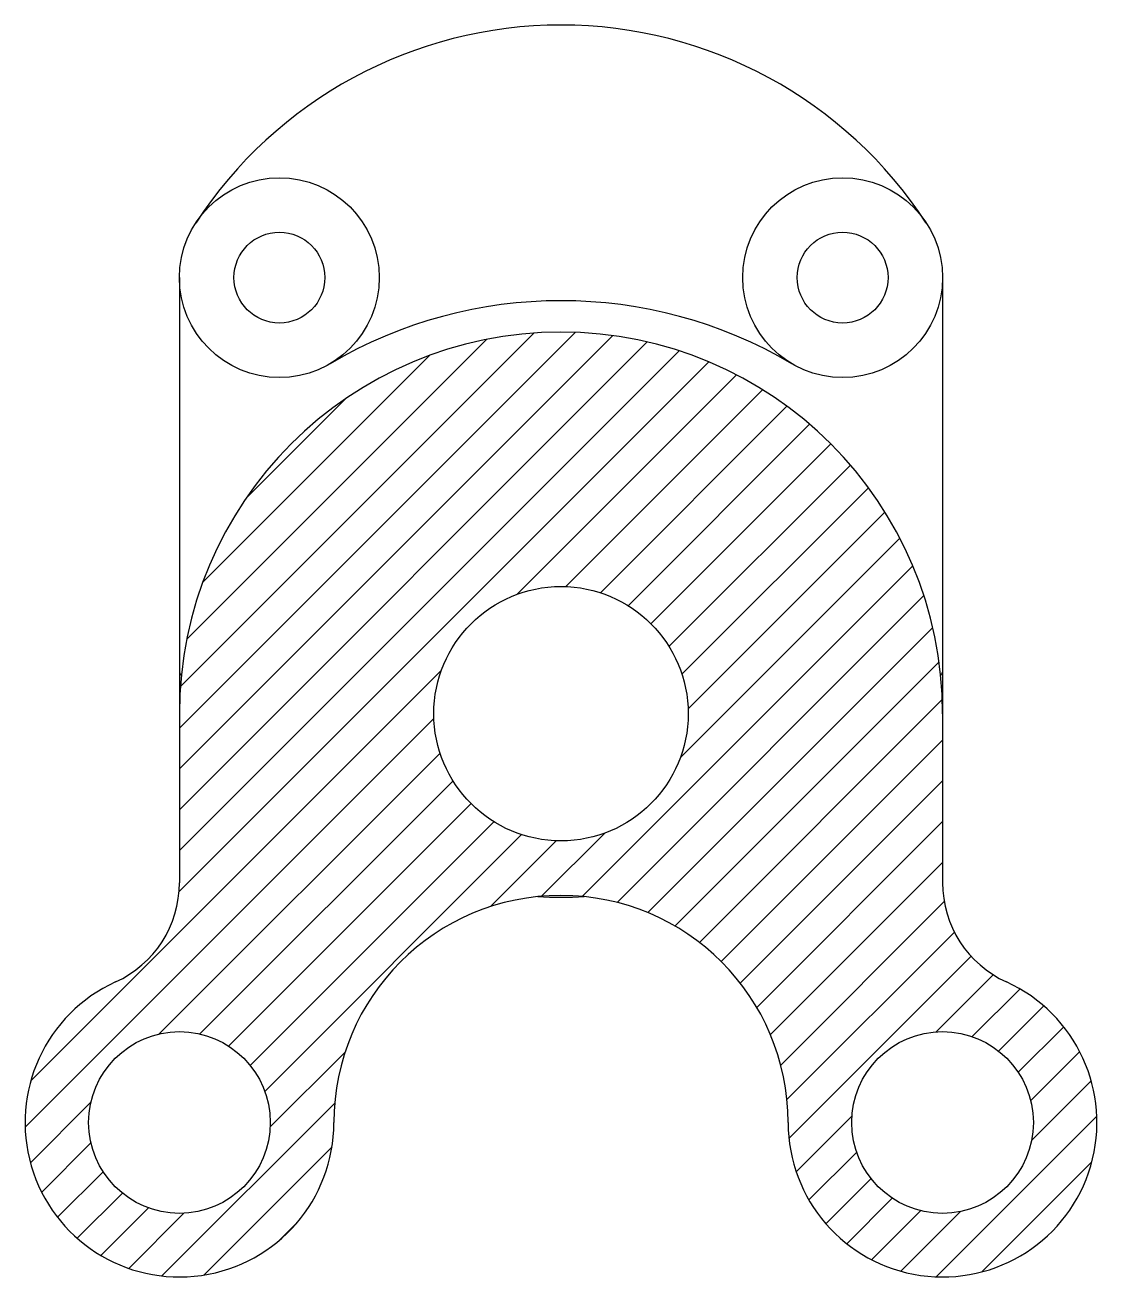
# Model space of a CAD drawing. Header units: millimetres. Extents: x -59 to 59, y -62 to 76.
import ezdxf

# ---------------------------------------------------------------- set-up
doc = ezdxf.new("R2010")
doc.units = ezdxf.units.MM

msp = doc.modelspace()

# ---------------------------------------------------------------- hatches: boundary and pattern name
h = msp.add_hatch()
h.set_pattern_fill('ANSI31', color=256)
h.paths.add_polyline_path([(42, 0, 1), (-42, 0), (-42, -18.6, -0.294111), (-49.03, -29.52, 1.833305), (-25, -45, -1), (25, -45, 1.833305), (49.03, -29.52, -0.294111), (42, -18.6)])
h.paths.add_polyline_path([(-14, 0, -1), (14, 0, -1)], flags=16)
h.paths.add_polyline_path([(-32, -45, -1), (-52, -45, -1)], flags=16)
h.paths.add_polyline_path([(52, -45, -1), (32, -45, -1)], flags=16)

# ---------------------------------------------------------------- linework, layer by layer
for p, q in [((-42, 48), (-42, -18.6)), ((42, 48), (42, -18.6))]:
    msp.add_line(p, q)
for centre, radius in [((-31, 48), 11), ((31, 48), 11), ((-31, 48), 5), ((31, 48), 5), ((0, 0), 14), ((-42, -45), 10), ((42, -45), 10)]:
    msp.add_circle(centre, radius)
for centre, radius, start, end in [((0, 27.8), 48, 33.0875, 146.9125), ((0, -4.54), 50, 59.4562, 120.5438), ((0, 0), 42, 0, 180), ((0, 27.8), 48, 208.955, 209.4672), ((0, 27.8), 48, 330.5328, 331.045), ((-54, -18.6), 12, 294.4433, 0), ((54, -18.6), 12, 180, 245.5567), ((0, -45), 25, 0, 180), ((0, 27.8), 48, 266.9483, 273.0517), ((-42, -45), 17, 114.4433, 0), ((42, -45), 17, 180, 65.5567)]:
    msp.add_arc(centre, radius, start, end)

doc.saveas('drawing.dxf')
